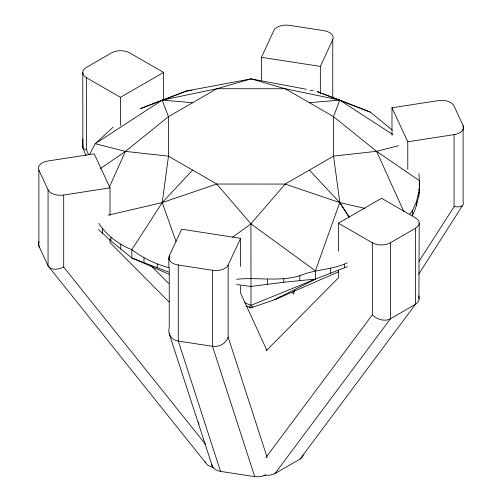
<?xml version="1.0" encoding="UTF-8"?>
<svg xmlns="http://www.w3.org/2000/svg" width="502" height="502" viewBox="0 0 502 502"><rect width="100%" height="100%" fill="white"/><g stroke="black" fill="none" stroke-linecap="round" stroke-linejoin="round"><path stroke-width="0.75" d="M89.663 154.384L95.223 143.691L125.444 151.403L168.477 156.166L216.764 184.039L250.931 223.854L251 307.82L274.87 299.644L338.662 271.758M419.195 223.083L418.9 300.089L417.789 302.304L415.901 304.068L390.393 318.814C384.406 321.945 376.858 319.36 372.333 314.817L372.333 242.767L338.423 223.189L338.423 251.314M168.835 267.014L168.892 258.712M418.768 192.071L416.353 202.086L412.337 210.784L412.337 215.571C418.944 202.67 420.444 187.936 418.825 173.705M418.768 196.859L419.572 189.097L419.572 180.833L376.556 151.328L333.523 116.633L285.236 88.754L251.069 78.877L186.575 90.95L140.51 108.639L162.171 100.136L216.858 88.728L251.069 78.877L306.377 89.262M419.145 298.885L418.925 295.81M293.651 294.329L294.128 291.235M303.183 455.094L302.329 457.115L300.478 458.822L274.5 473.825L269.718 475.231L263.851 475.243M83.075 146.446L82.811 147.588L83.319 148.598L86.545 149.816L88.521 154.754M169.243 258.957L169.243 255.957L181.649 229.213L240.565 238.331L228.153 265.069L228.153 337.118C226.207 343.537 218.979 347.378 212.515 346.336L178.273 341.04C172.167 340.469 167.153 334.037 169.243 328.007L169.243 267.961M280.336 296.607L274.87 299.644L315.425 279.087L315.425 270.823L339.722 202.557L309.364 170.096L285.142 184.065L250.931 223.854L232.583 237.195M38.918 241.644L38.453 243.803L38.754 245.798L48.054 265.859C51.38 271.08 59.01 269.248 63.698 267.07L63.698 195.021A12.77 7.373 0 0 1 48.054 189.806L38.88 170.04A12.77 7.373 0 0 1 47.91 161.004L94.225 153.844L110.013 187.855L110.013 215.195M109.085 187.635L125.444 151.403L168.44 116.684L216.858 88.728L285.236 88.754L339.76 100.111L370.2 112.065L392.244 130.056M261.435 80.74L261.435 57.303L273.847 30.566A12.77 7.373 0 0 1 289.485 25.351L323.727 30.647A12.77 7.373 0 0 1 332.757 39.677L332.757 97.47M320.351 93.761L320.351 66.415L332.757 39.677M391.987 135.12L391.987 107.779L438.302 100.613A12.77 7.373 0 0 1 453.946 105.828L463.12 125.594L463.12 201.647L463.497 203.994L418.712 274.117M418.975 261.41L454.09 206.68L454.09 134.624A12.77 7.373 0 0 0 463.12 125.594M265.84 457.592L372.333 314.817M274.97 473.568L390.393 318.814L390.393 242.767L415.455 228.291A12.77 7.373 0 0 0 415.455 217.868L381.551 198.29L338.423 223.189M300.039 459.098L415.455 304.344L415.455 228.291M292.54 293.325L294.912 290.206M409.557 214.429L412.337 210.784M192.636 170.096L162.24 202.601L131.8 249.701L131.8 257.965L169.074 274.261M266.43 350.509L338.423 277.87L338.423 270.063M113.107 127.188L95.223 143.691L162.171 100.136L168.44 116.684L168.477 156.166L162.24 202.601L176.014 241.456M462.386 205.72L459.066 206.887L454.09 206.68M418.298 190.007L419.572 189.097L419.189 183.814M100.406 168.597L125.444 151.403M245.936 306.088L251 307.82L252.945 306.553M163.577 72.445L129.667 52.867A12.77 7.373 0 0 0 111.607 52.867L86.545 67.337A12.77 7.373 0 0 0 86.545 77.766L120.449 97.344L163.577 72.445L163.577 99.785M309.364 170.096L333.56 156.109L376.556 151.328L398.412 145.718M265.84 474.936L261.172 476.536L256.026 476.844L220.516 471.397C217.171 470.882 213.588 469.257 212.114 466.019M236.637 279.269C257.695 277.048 279.093 281.955 299.845 275.73C315.13 269.197 332.33 269.976 347.371 262.784M347.371 266.656L315.425 279.087L250.981 305.354L244.449 302.693M163.815 99.735L186.575 90.95L192.028 90.416M108.231 215.17L162.24 202.601L216.764 184.039L285.142 184.065L339.829 202.595L364.935 208.399M63.698 195.021L110.013 187.855M391.987 107.779L407.775 141.79L454.09 134.624M315.425 279.087L283.793 282.243L250.906 286.473L236.637 284.527M309.364 102.703L339.76 100.111L392.922 134.636M162.278 100.111L192.636 102.703M310.142 90.454L313.261 90.762M261.435 57.303L320.351 66.415M169.243 255.957A12.77 7.373 0 0 0 178.273 264.987L212.515 270.283A12.77 7.373 0 0 0 228.153 265.069M213.745 467.487C210.313 466.791 206.291 465.31 205.149 461.62M98.838 223.346C106.543 235.476 118.623 244.286 131.8 249.701C143.032 257.984 155.639 264.347 169.212 267.704M168.616 272.078L131.8 257.965L110.892 240.891L98.568 229.609M358.014 107.384L370.2 112.065M357.311 107.114L322.717 93.748M320.577 92.92L317.019 91.54L339.76 100.111L333.523 116.633L333.56 156.109L339.829 202.595L349.11 216.989M249.055 306.553L251 307.82M250.931 223.854L315.425 270.823M151.046 265.715L168.697 283.479M169.036 301.947L110.013 242.535L110.013 239.41M63.698 267.07L205.582 444.352M39.821 247.26L38.88 246.087L38.88 170.04M205.72 462.857L48.054 265.859L48.054 189.806M339.735 202.651L349.041 217.027M266.863 350.327L240.565 293.011L240.565 285.983M376.556 151.328L403.884 211.687M198.208 422.056L199.074 424.215M86.024 155.72L82.855 147.839L82.805 72.552M211.963 465.636L211.681 464.576M169.199 333.692L212.497 466.766M228.153 337.118L267.133 457.391M254.759 476.693L212.515 346.336L212.515 270.283M220.516 471.397L178.273 341.04L178.273 264.987M82.805 138.947L82.855 147.004M416.353 202.086L416.353 205.713M407.775 141.79L407.775 169.13M344.573 264.102L344.573 267.729M330.379 268.438L330.379 273.232M299.845 275.73L299.845 280.524M283.793 278.616L283.793 282.243M267.428 279.445L267.428 284.232M240.565 238.331L240.565 266.449M157.27 264.046L157.27 267.673M143.986 257.783L143.986 262.571M120.75 244.367L120.75 249.155M120.449 97.344L120.449 125.462M110.892 237.264L110.892 240.891M102.377 228.51L102.377 233.298M86.545 77.766L86.545 149.816M390.393 242.767A12.77 7.373 0 0 1 372.333 242.767"/></g></svg>
